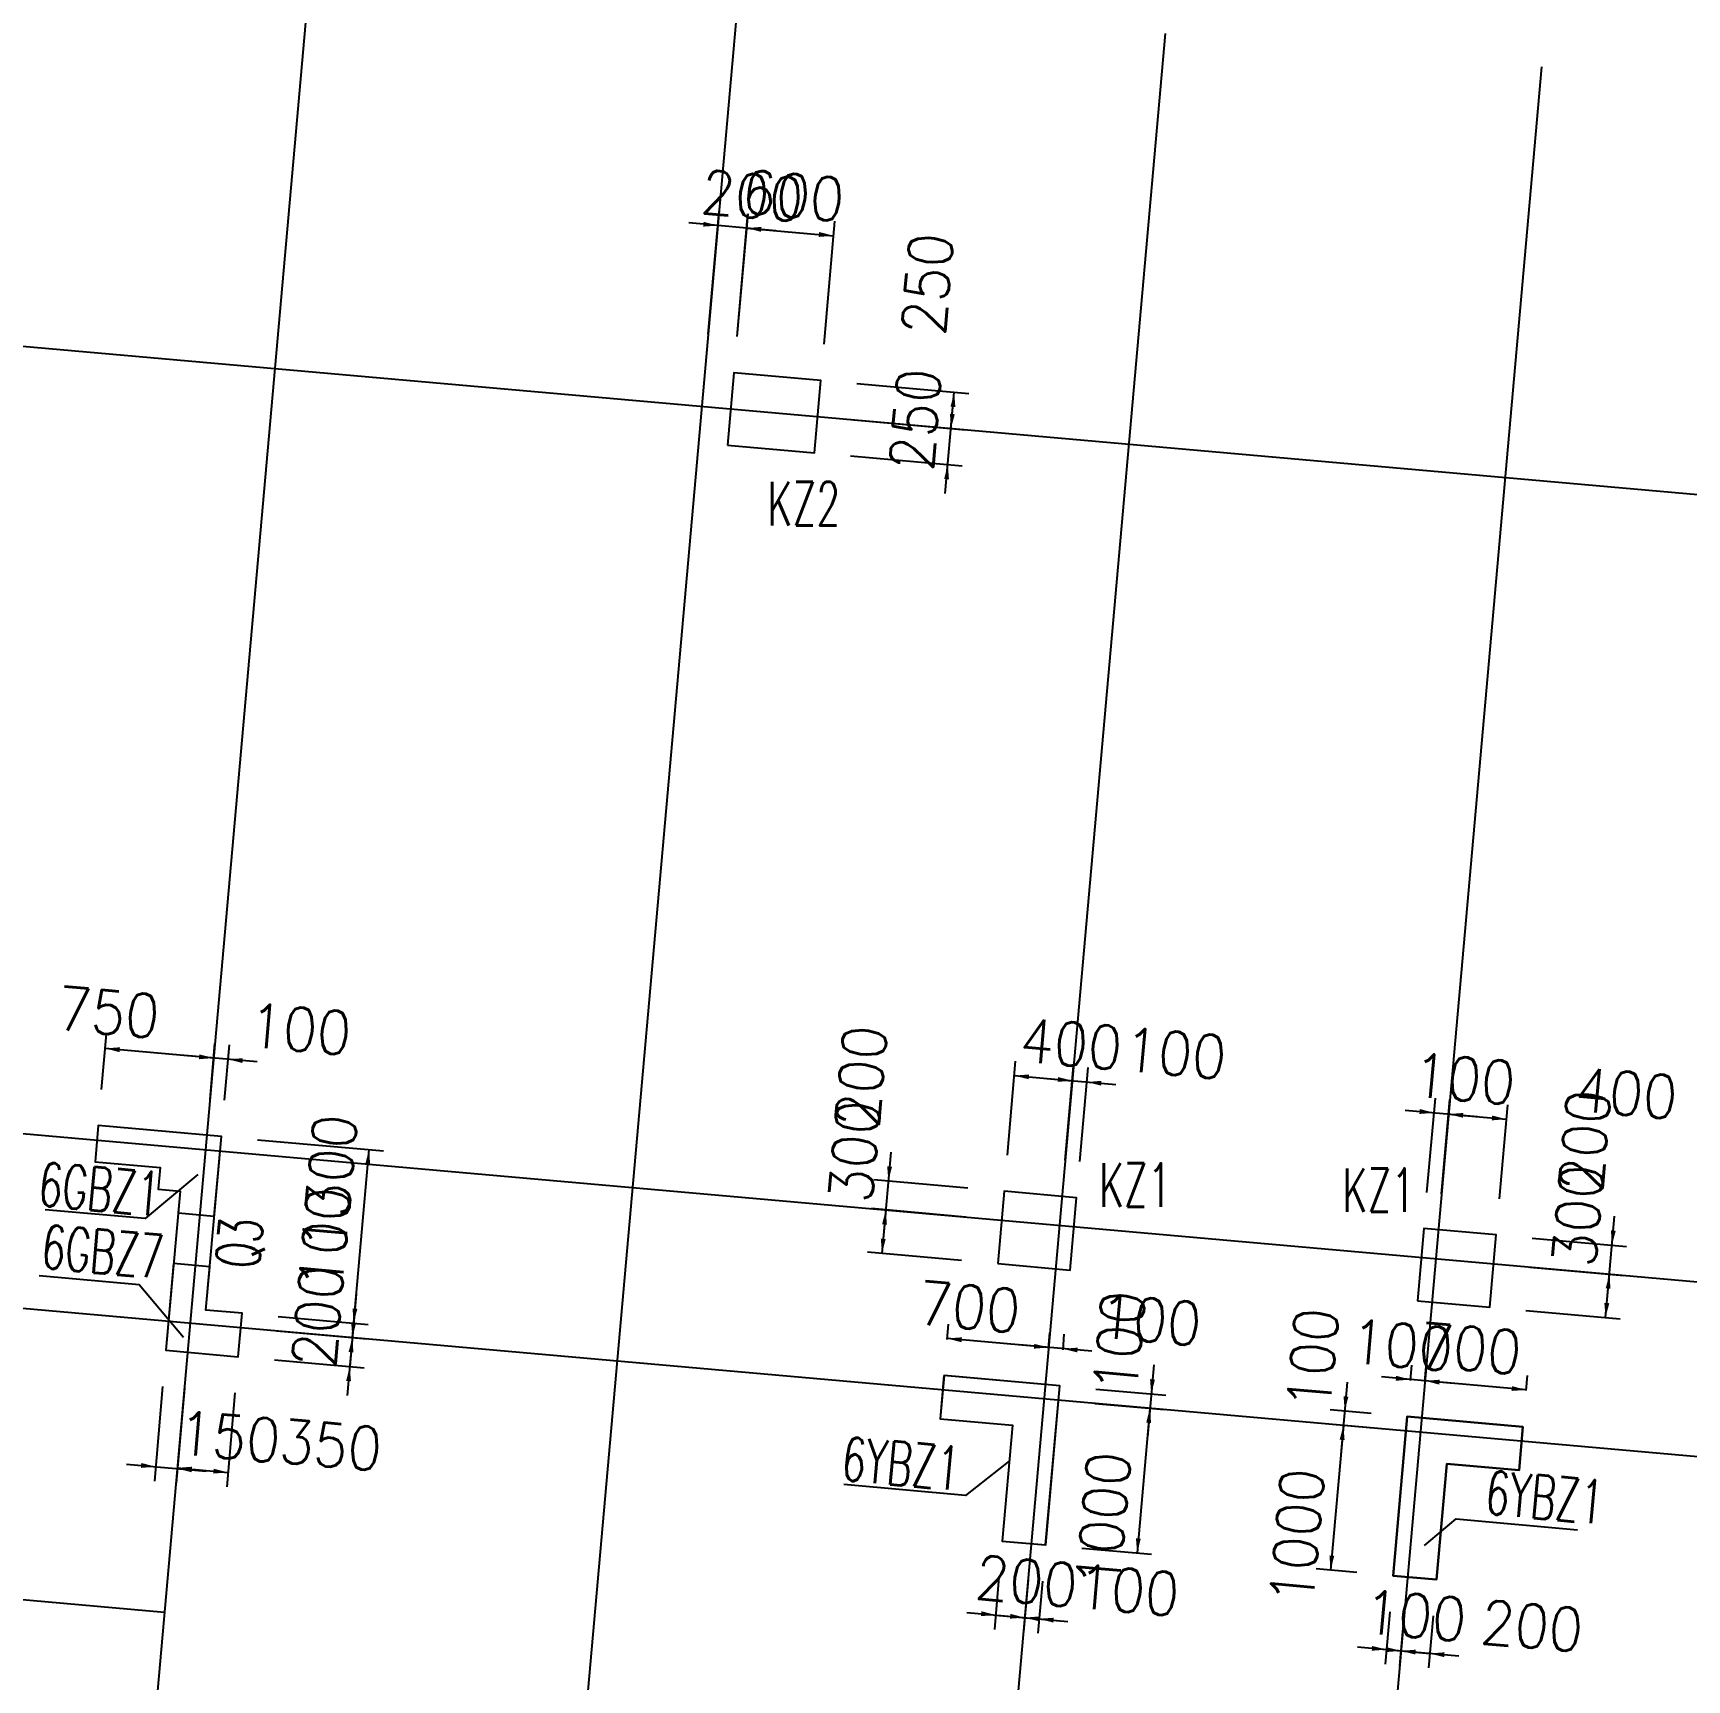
# Model space of a CAD drawing. Extents: x 387171 to 699106, y 11966 to 245688.
# Drawn here: x 605497 to 616880, y 68437 to 79777 of the extents above; entities that cross this region are included whole.
import ezdxf

# ---------------------------------------------------------------- set-up
doc = ezdxf.new("R2010")
doc.units = 0
doc.header["$LTSCALE"] = 100
doc.header["$MEASUREMENT"] = 0
for name, color, linetype in [('b边缘构件', 235, 'Continuous'), ('COLU', 7, 'Continuous'), ('DIM', 3, 'Continuous'), ('DOTE', 253, 'Continuous'), ('NUM', 7, 'Continuous'), ('TEXT', 7, 'Continuous'), ('THIN', 7, 'Continuous'), ('wall-主楼', 2, 'Continuous'), ('Y阴影', 254, 'Continuous'), ('剪力墙身标注', 7, 'Continuous'), ('小尺寸', 4, 'Continuous')]:
    doc.layers.add(name, color=color, linetype=linetype)
doc.styles.get("Standard").update_dxf_attribs({"font": 'standard'})
doc.dimstyles.get("Standard").update_dxf_attribs({"dimtxt": 300, "dimasz": 100, "dimexe": 100, "dimexo": 250, "dimgap": 100, "dimtad": 0, "dimtoh": 1, "dimdec": 0, "dimdsep": 46, "dimcen": 0.09, "dimclrt": 7, "dimadec": 0, "dimazin": 0, "dimtfac": 1, "dimtdec": 4, "dimtofl": 0, "dimtmove": 0, "dimatfit": 3, "dimfxl": 1, "dimtolj": 1, "dimtzin": 0, "dimarcsym": 0})

# ---------------------------------------------------------------- blocks, each defined once
blk = doc.blocks.new('*D3407')
at = {"layer": '小尺寸', "color": 0, "linetype": 'ByBlock', "lineweight": -2}
for p, q in [((606539, 70445), (606481, 69797)), ((606887, 70414), (606830, 69766)), ((606490, 69897), (606839, 69866))]:
    blk.add_line(p, q, dxfattribs=at)
for points in [[(606490, 69897), (606591, 69905), (606588, 69871)], [(606839, 69866), (606738, 69858), (606741, 69891)]]:
    blk.add_solid(points, dxfattribs=at)
at = {"layer": '小尺寸', "color": 7, "linetype": 'Continuous', "lineweight": -2, "insert": (607547, 70054), "char_height": 300, "width": 566.67, "attachment_point": 5, "rotation": 354.9316}
blk.add_mtext('350', dxfattribs=at)
blk = doc.blocks.new('*D1360')
at = {"layer": '小尺寸', "color": 0, "linetype": 'ByBlock', "lineweight": -2}
for p, q in [((612486, 70720), (612495, 70826)), ((612586, 70711), (612595, 70817)), ((612785, 70700), (612287, 70744))]:
    blk.add_line(p, q, dxfattribs=at)
for points in [[(612487, 70726), (612385, 70718), (612388, 70751)], [(612586, 70717), (612687, 70725), (612684, 70692)]]:
    blk.add_solid(points, dxfattribs=at)
at = {"layer": '小尺寸', "color": 7, "linetype": 'Continuous', "lineweight": -2, "insert": (613187, 70915), "char_height": 300, "width": 476.67, "attachment_point": 5, "rotation": 354.9316}
blk.add_mtext('100', dxfattribs=at)
blk = doc.blocks.new('*D971')
at = {"layer": '小尺寸', "color": 0, "linetype": 'ByBlock', "lineweight": -2}
for p, q in [((611789, 70782), (611798, 70887)), ((612486, 70720), (612495, 70826)), ((612487, 70726), (611789, 70788))]:
    blk.add_line(p, q, dxfattribs=at)
for points in [[(611789, 70788), (611890, 70796), (611887, 70762)], [(612487, 70726), (612385, 70718), (612388, 70751)]]:
    blk.add_solid(points, dxfattribs=at)
at = {"layer": '小尺寸', "color": 7, "linetype": 'Continuous', "lineweight": -2, "insert": (611941, 71005), "char_height": 300, "width": 566.67, "attachment_point": 5, "rotation": 354.9316}
blk.add_mtext('700', dxfattribs=at)
blk = doc.blocks.new('*D1888')
at = {"layer": '小尺寸', "color": 0, "linetype": 'ByBlock', "lineweight": -2}
for p, q in [((615076, 70491), (615086, 70596)), ((615774, 70434), (615077, 70496)), ((615773, 70429), (615783, 70534))]:
    blk.add_line(p, q, dxfattribs=at)
for points in [[(615077, 70496), (615178, 70504), (615175, 70471)], [(615774, 70434), (615673, 70427), (615676, 70460)]]:
    blk.add_solid(points, dxfattribs=at)
at = {"layer": '小尺寸', "color": 7, "linetype": 'Continuous', "lineweight": -2, "insert": (615390, 70719), "char_height": 300, "width": 566.67, "attachment_point": 5, "rotation": 354.9316}
blk.add_mtext('700', dxfattribs=at)
blk = doc.blocks.new('*D1496')
at = {"layer": '小尺寸', "color": 0, "linetype": 'ByBlock', "lineweight": -2}
for p, q in [((614977, 70499), (614986, 70605)), ((615076, 70491), (615086, 70596)), ((615276, 70479), (614778, 70523))]:
    blk.add_line(p, q, dxfattribs=at)
for points in [[(614977, 70505), (614876, 70497), (614879, 70531)], [(615077, 70496), (615178, 70504), (615175, 70471)]]:
    blk.add_solid(points, dxfattribs=at)
at = {"layer": '小尺寸', "color": 7, "linetype": 'Continuous', "lineweight": -2, "insert": (614918, 70741), "char_height": 300, "width": 476.67, "attachment_point": 5, "rotation": 354.9316}
blk.add_mtext('100', dxfattribs=at)
blk = doc.blocks.new('*D4440')
at = {"layer": '小尺寸', "color": 0, "linetype": 'ByBlock', "lineweight": -2}
for p, q in [((612145, 69144), (612114, 68785)), ((612345, 69127), (612313, 68767)), ((611923, 68902), (612521, 68849))]:
    blk.add_line(p, q, dxfattribs=at)
for points in [[(612122, 68884), (612021, 68876), (612024, 68910)], [(612322, 68866), (612423, 68874), (612420, 68841)]]:
    blk.add_solid(points, dxfattribs=at)
at = {"layer": '小尺寸', "color": 7, "linetype": 'Continuous', "lineweight": -2, "insert": (612335, 69116), "char_height": 300, "width": 566.67, "attachment_point": 5, "rotation": 354.9316}
blk.add_mtext('200', dxfattribs=at)
blk = doc.blocks.new('*D4194')
at = {"layer": '小尺寸', "color": 0, "linetype": 'ByBlock', "lineweight": -2}
for p, q in [((612345, 69127), (612313, 68767)), ((612444, 69118), (612412, 68758)), ((612122, 68884), (612620, 68840))]:
    blk.add_line(p, q, dxfattribs=at)
for points in [[(612322, 68866), (612221, 68859), (612223, 68892)], [(612421, 68858), (612522, 68865), (612519, 68832)]]:
    blk.add_solid(points, dxfattribs=at)
at = {"layer": '小尺寸', "color": 7, "linetype": 'Continuous', "lineweight": -2, "insert": (613035, 69054), "char_height": 300, "width": 476.67, "attachment_point": 5, "rotation": 354.9316}
blk.add_mtext('100', dxfattribs=at)
blk = doc.blocks.new('*D4369')
at = {"layer": '小尺寸', "color": 0, "linetype": 'ByBlock', "lineweight": -2}
for p, q in [((614835, 68906), (614803, 68546)), ((614935, 68897), (614903, 68537)), ((614613, 68664), (615111, 68619))]:
    blk.add_line(p, q, dxfattribs=at)
for points in [[(614812, 68646), (614711, 68638), (614714, 68671)], [(614912, 68637), (615013, 68645), (615010, 68612)]]:
    blk.add_solid(points, dxfattribs=at)
at = {"layer": '小尺寸', "color": 7, "linetype": 'Continuous', "lineweight": -2, "insert": (615011, 68879), "char_height": 300, "width": 476.67, "attachment_point": 5, "rotation": 354.9316}
blk.add_mtext('100', dxfattribs=at)
blk = doc.blocks.new('*D707')
at = {"layer": '小尺寸', "color": 0, "linetype": 'ByBlock', "lineweight": -2}
for p, q in [((614935, 68897), (614903, 68537)), ((615134, 68879), (615102, 68520)), ((614713, 68655), (615310, 68602))]:
    blk.add_line(p, q, dxfattribs=at)
for points in [[(614912, 68637), (614811, 68629), (614814, 68662)], [(615111, 68619), (615212, 68627), (615209, 68594)]]:
    blk.add_solid(points, dxfattribs=at)
at = {"layer": '小尺寸', "color": 7, "linetype": 'Continuous', "lineweight": -2, "insert": (615814, 68808), "char_height": 300, "width": 566.67, "attachment_point": 5, "rotation": 354.9316}
blk.add_mtext('200', dxfattribs=at)
blk = doc.blocks.new('*D117')
at = {"layer": '小尺寸', "color": 0, "linetype": 'ByBlock', "lineweight": -2}
for p, q in [((614542, 70488), (614498, 69990)), ((614706, 70272), (614425, 70297)), ((614697, 70173), (614416, 70198))]:
    blk.add_line(p, q, dxfattribs=at)
for points in [[(614525, 70288), (614517, 70390), (614550, 70387)], [(614516, 70189), (614524, 70088), (614490, 70091)]]:
    blk.add_solid(points, dxfattribs=at)
at = {"layer": '小尺寸', "color": 7, "linetype": 'Continuous', "lineweight": -2, "insert": (614305, 70648), "char_height": 300, "width": 476.67, "attachment_point": 5, "rotation": 84.9316}
blk.add_mtext('100', dxfattribs=at)
blk = doc.blocks.new('*D4289')
at = {"layer": '小尺寸', "color": 0, "linetype": 'ByBlock', "lineweight": -2}
for p, q in [((614697, 70173), (614416, 70198)), ((614516, 70189), (614427, 69193)), ((614608, 69177), (614328, 69202))]:
    blk.add_line(p, q, dxfattribs=at)
for points in [[(614516, 70189), (614524, 70088), (614490, 70091)], [(614427, 69193), (614420, 69294), (614453, 69291)]]:
    blk.add_solid(points, dxfattribs=at)
at = {"layer": '小尺寸', "color": 7, "linetype": 'Continuous', "lineweight": -2, "insert": (614197, 69426), "char_height": 300, "width": 690, "attachment_point": 5, "rotation": 84.9316}
blk.add_mtext('1000', dxfattribs=at)
blk = doc.blocks.new('*D284')
at = {"layer": '小尺寸', "color": 0, "linetype": 'ByBlock', "lineweight": -2}
for p, q in [((606715, 72437), (606749, 72819)), ((606815, 72428), (606849, 72810)), ((607039, 72693), (606541, 72737))]:
    blk.add_line(p, q, dxfattribs=at)
for points in [[(606741, 72719), (606639, 72711), (606642, 72744)], [(606840, 72710), (606941, 72718), (606938, 72685)]]:
    blk.add_solid(points, dxfattribs=at)
at = {"layer": '小尺寸', "color": 7, "linetype": 'Continuous', "lineweight": -2, "insert": (607336, 72917), "char_height": 300, "width": 476.67, "attachment_point": 5, "rotation": 354.9316}
blk.add_mtext('100', dxfattribs=at)
blk = doc.blocks.new('*D1164')
at = {"layer": '小尺寸', "color": 0, "linetype": 'ByBlock', "lineweight": -2}
for p, q in [((605968, 72503), (606002, 72885)), ((606741, 72719), (605993, 72785)), ((606715, 72437), (606749, 72819))]:
    blk.add_line(p, q, dxfattribs=at)
for points in [[(605993, 72785), (606095, 72793), (606092, 72760)], [(606741, 72719), (606639, 72711), (606642, 72744)]]:
    blk.add_solid(points, dxfattribs=at)
at = {"layer": '小尺寸', "color": 7, "linetype": 'Continuous', "lineweight": -2, "insert": (606016, 73034), "char_height": 300, "width": 566.67, "attachment_point": 5, "rotation": 354.9316}
blk.add_mtext('750', dxfattribs=at)
blk = doc.blocks.new('*D2768')
at = {"layer": '小尺寸', "color": 0, "linetype": 'ByBlock', "lineweight": -2}
for p, q in [((607721, 71093), (607677, 70595)), ((607185, 70939), (607803, 70885)), ((607176, 70840), (607794, 70785))]:
    blk.add_line(p, q, dxfattribs=at)
for points in [[(607704, 70893), (607696, 70995), (607729, 70992)], [(607695, 70794), (607702, 70693), (607669, 70696)]]:
    blk.add_solid(points, dxfattribs=at)
at = {"layer": '小尺寸', "color": 7, "linetype": 'Continuous', "lineweight": -2, "insert": (607505, 71480), "char_height": 300, "width": 476.67, "attachment_point": 5, "rotation": 84.9316}
blk.add_mtext('100', dxfattribs=at)
blk = doc.blocks.new('*D2368')
at = {"layer": '小尺寸', "color": 0, "linetype": 'ByBlock', "lineweight": -2}
for p, q in [((607042, 72157), (607909, 72080)), ((607695, 70794), (607810, 72089)), ((607176, 70840), (607794, 70785))]:
    blk.add_line(p, q, dxfattribs=at)
for points in [[(607810, 72089), (607817, 71988), (607784, 71991)], [(607695, 70794), (607687, 70895), (607720, 70892)]]:
    blk.add_solid(points, dxfattribs=at)
at = {"layer": '小尺寸', "color": 7, "linetype": 'Continuous', "lineweight": -2, "insert": (607539, 71864), "char_height": 300, "width": 690, "attachment_point": 5, "rotation": 84.9316}
blk.add_mtext('1300', dxfattribs=at)
blk = doc.blocks.new('*D3000')
at = {"layer": '小尺寸', "color": 0, "linetype": 'ByBlock', "lineweight": -2}
for p, q in [((613211, 70606), (613167, 70108)), ((612813, 70440), (613293, 70398)), ((612804, 70341), (613284, 70298))]:
    blk.add_line(p, q, dxfattribs=at)
for points in [[(613193, 70407), (613185, 70508), (613219, 70505)], [(613184, 70307), (613192, 70206), (613159, 70209)]]:
    blk.add_solid(points, dxfattribs=at)
at = {"layer": '小尺寸', "color": 7, "linetype": 'Continuous', "lineweight": -2, "insert": (612974, 70766), "char_height": 300, "width": 476.67, "attachment_point": 5, "rotation": 84.9316}
blk.add_mtext('100', dxfattribs=at)
blk = doc.blocks.new('*D2587')
at = {"layer": '小尺寸', "color": 0, "linetype": 'ByBlock', "lineweight": -2}
for p, q in [((612804, 70341), (613284, 70298)), ((613184, 70307), (613096, 69311)), ((612715, 69345), (613196, 69302))]:
    blk.add_line(p, q, dxfattribs=at)
for points in [[(613184, 70307), (613192, 70206), (613159, 70209)], [(613096, 69311), (613088, 69412), (613121, 69409)]]:
    blk.add_solid(points, dxfattribs=at)
at = {"layer": '小尺寸', "color": 7, "linetype": 'Continuous', "lineweight": -2, "insert": (612865, 69541), "char_height": 300, "width": 690, "attachment_point": 5, "rotation": 84.9316}
blk.add_mtext('1000', dxfattribs=at)
blk = doc.blocks.new('*D81')
at = {"layer": '小尺寸', "color": 0, "linetype": 'ByBlock', "lineweight": -2}
for p, q in [((606389, 70458), (606332, 69806)), ((606539, 70445), (606481, 69792)), ((606141, 69923), (606689, 69874))]:
    blk.add_line(p, q, dxfattribs=at)
for points in [[(606340, 69905), (606239, 69897), (606242, 69931)], [(606490, 69892), (606591, 69900), (606588, 69867)]]:
    blk.add_solid(points, dxfattribs=at)
at = {"layer": '小尺寸', "color": 7, "linetype": 'Continuous', "lineweight": -2, "insert": (606849, 70111), "char_height": 300, "width": 476.67, "attachment_point": 5, "rotation": 354.9316}
blk.add_mtext('150', dxfattribs=at)
blk = doc.blocks.new('*D4393')
at = {"layer": '小尺寸', "color": 0, "linetype": 'ByBlock', "lineweight": -2}
for p, q in [((607712, 70993), (607659, 70395)), ((607176, 70840), (607794, 70785)), ((607159, 70641), (607777, 70586))]:
    blk.add_line(p, q, dxfattribs=at)
for points in [[(607695, 70794), (607687, 70895), (607720, 70892)], [(607677, 70595), (607685, 70494), (607652, 70496)]]:
    blk.add_solid(points, dxfattribs=at)
at = {"layer": '小尺寸', "color": 7, "linetype": 'Continuous', "lineweight": -2, "insert": (607457, 70941), "char_height": 300, "width": 566.67, "attachment_point": 5, "rotation": 84.9316}
blk.add_mtext('200', dxfattribs=at)
blk = doc.blocks.new('*D813')
at = {"layer": 'DIM', "color": 0, "linetype": 'ByBlock', "lineweight": -2}
for p, q in [((610343, 77687), (610417, 78533)), ((610409, 78434), (611006, 78381)), ((610941, 77634), (611015, 78481))]:
    blk.add_line(p, q, dxfattribs=at)
for points in [[(610409, 78434), (610510, 78441), (610507, 78408)], [(611006, 78381), (610905, 78373), (610908, 78407)]]:
    blk.add_solid(points, dxfattribs=at)
at = {"layer": 'DIM', "color": 7, "linetype": 'Continuous', "lineweight": -2, "insert": (610729, 78657), "char_height": 300, "width": 556.67, "attachment_point": 5, "rotation": 355}
blk.add_mtext('600', dxfattribs=at)
blk = doc.blocks.new('*D2694')
at = {"layer": 'DIM', "color": 0, "linetype": 'ByBlock', "lineweight": -2}
for p, q in [((615091, 71794), (615149, 72442)), ((615191, 71785), (615248, 72433)), ((614941, 72360), (615439, 72316))]:
    blk.add_line(p, q, dxfattribs=at)
for points in [[(615140, 72342), (615039, 72334), (615042, 72368)], [(615240, 72333), (615341, 72341), (615338, 72308)]]:
    blk.add_solid(points, dxfattribs=at)
at = {"layer": 'DIM', "color": 7, "linetype": 'Continuous', "lineweight": -2, "insert": (615348, 72575), "char_height": 300, "width": 476.67, "attachment_point": 5, "rotation": 354.9316}
blk.add_mtext('100', dxfattribs=at)
blk = doc.blocks.new('*D2454')
at = {"layer": 'DIM', "color": 0, "linetype": 'ByBlock', "lineweight": -2}
for p, q in [((615191, 71785), (615248, 72433)), ((615590, 71750), (615647, 72398)), ((615240, 72333), (615638, 72298))]:
    blk.add_line(p, q, dxfattribs=at)
for points in [[(615240, 72333), (615341, 72341), (615338, 72308)], [(615638, 72298), (615537, 72290), (615540, 72323)]]:
    blk.add_solid(points, dxfattribs=at)
at = {"layer": 'DIM', "color": 7, "linetype": 'Continuous', "lineweight": -2, "insert": (616463, 72476), "char_height": 300, "width": 576.67, "attachment_point": 5, "rotation": 354.9316}
blk.add_mtext('400', dxfattribs=at)
blk = doc.blocks.new('*D3228')
at = {"layer": 'DIM', "color": 0, "linetype": 'ByBlock', "lineweight": -2}
for p, q in [((615799, 71280), (616446, 71222)), ((616320, 70932), (616347, 71231)), ((615772, 70981), (616420, 70924))]:
    blk.add_line(p, q, dxfattribs=at)
for points in [[(616347, 71231), (616354, 71130), (616321, 71133)], [(616320, 70932), (616312, 71033), (616346, 71031)]]:
    blk.add_solid(points, dxfattribs=at)
at = {"layer": 'DIM', "color": 7, "linetype": 'Continuous', "lineweight": -2, "insert": (616131, 71635), "char_height": 300, "width": 566.67, "attachment_point": 5, "rotation": 84.9316}
blk.add_mtext('300', dxfattribs=at)
blk = doc.blocks.new('*D2833')
at = {"layer": 'DIM', "color": 0, "linetype": 'ByBlock', "lineweight": -2}
for p, q in [((616329, 71032), (616382, 71630)), ((615816, 71479), (616464, 71422)), ((615799, 71280), (616446, 71222))]:
    blk.add_line(p, q, dxfattribs=at)
for points in [[(616364, 71430), (616357, 71532), (616390, 71529)], [(616347, 71231), (616354, 71130), (616321, 71133)]]:
    blk.add_solid(points, dxfattribs=at)
at = {"layer": 'DIM', "color": 7, "linetype": 'Continuous', "lineweight": -2, "insert": (616177, 72151), "char_height": 300, "width": 566.67, "attachment_point": 5, "rotation": 84.9316}
blk.add_mtext('200', dxfattribs=at)
blk = doc.blocks.new('*D3734')
at = {"layer": 'DIM', "color": 0, "linetype": 'ByBlock', "lineweight": -2}
for p, q in [((611402, 72071), (611349, 71474)), ((611932, 71824), (611284, 71881)), ((611914, 71624), (611267, 71682))]:
    blk.add_line(p, q, dxfattribs=at)
for points in [[(611384, 71872), (611376, 71973), (611409, 71970)], [(611366, 71673), (611374, 71572), (611341, 71575)]]:
    blk.add_solid(points, dxfattribs=at)
at = {"layer": 'DIM', "color": 7, "linetype": 'Continuous', "lineweight": -2, "insert": (611197, 72593), "char_height": 300, "width": 566.67, "attachment_point": 5, "rotation": 84.9316}
blk.add_mtext('200', dxfattribs=at)
blk = doc.blocks.new('*D3920')
at = {"layer": 'DIM', "color": 0, "linetype": 'ByBlock', "lineweight": -2}
for p, q in [((611914, 71624), (611267, 71682)), ((611366, 71673), (611340, 71374)), ((611888, 71326), (611240, 71383))]:
    blk.add_line(p, q, dxfattribs=at)
for points in [[(611366, 71673), (611374, 71572), (611341, 71575)], [(611340, 71374), (611332, 71475), (611365, 71472)]]:
    blk.add_solid(points, dxfattribs=at)
at = {"layer": 'DIM', "color": 7, "linetype": 'Continuous', "lineweight": -2, "insert": (611151, 72077), "char_height": 300, "width": 566.67, "attachment_point": 5, "rotation": 84.9316}
blk.add_mtext('300', dxfattribs=at)
blk = doc.blocks.new('*D3674')
at = {"layer": 'DIM', "color": 0, "linetype": 'ByBlock', "lineweight": -2}
for p, q in [((612203, 72050), (612260, 72698)), ((612601, 72015), (612659, 72663)), ((612251, 72598), (612650, 72563))]:
    blk.add_line(p, q, dxfattribs=at)
for points in [[(612251, 72598), (612352, 72606), (612350, 72573)], [(612650, 72563), (612549, 72555), (612552, 72588)]]:
    blk.add_solid(points, dxfattribs=at)
at = {"layer": 'DIM', "color": 7, "linetype": 'Continuous', "lineweight": -2, "insert": (612642, 72815), "char_height": 300, "width": 576.67, "attachment_point": 5, "rotation": 354.9316}
blk.add_mtext('400', dxfattribs=at)
blk = doc.blocks.new('*D4404')
at = {"layer": 'DIM', "color": 0, "linetype": 'ByBlock', "lineweight": -2}
for p, q in [((612601, 72015), (612659, 72663)), ((612701, 72006), (612758, 72654)), ((612451, 72581), (612949, 72537))]:
    blk.add_line(p, q, dxfattribs=at)
for points in [[(612650, 72563), (612549, 72555), (612552, 72588)], [(612749, 72554), (612851, 72562), (612848, 72529)]]:
    blk.add_solid(points, dxfattribs=at)
at = {"layer": 'DIM', "color": 7, "linetype": 'Continuous', "lineweight": -2, "insert": (613359, 72751), "char_height": 300, "width": 476.67, "attachment_point": 5, "rotation": 354.9316}
blk.add_mtext('100', dxfattribs=at)
blk = doc.blocks.new('*D1561')
at = {"layer": 'DIM', "color": 0, "linetype": 'ByBlock', "lineweight": -2}
for p, q in [((611776, 76606), (611833, 77254)), ((611146, 77114), (611915, 77045)), ((611124, 76865), (611893, 76796))]:
    blk.add_line(p, q, dxfattribs=at)
for points in [[(611815, 77054), (611808, 77155), (611841, 77152)], [(611793, 76805), (611801, 76704), (611768, 76707)]]:
    blk.add_solid(points, dxfattribs=at)
at = {"layer": 'DIM', "color": 7, "linetype": 'Continuous', "lineweight": -2, "insert": (611570, 77116), "char_height": 300, "width": 566.67, "attachment_point": 5, "rotation": 84.9316}
blk.add_mtext('250', dxfattribs=at)
blk = doc.blocks.new('*D754')
at = {"layer": 'DIM', "color": 0, "linetype": 'ByBlock', "lineweight": -2}
for p, q in [((611168, 77363), (611937, 77294)), ((611815, 77054), (611837, 77303)), ((611146, 77114), (611915, 77045))]:
    blk.add_line(p, q, dxfattribs=at)
for points in [[(611837, 77303), (611845, 77202), (611812, 77205)], [(611815, 77054), (611808, 77155), (611841, 77152)]]:
    blk.add_solid(points, dxfattribs=at)
at = {"layer": 'DIM', "color": 7, "linetype": 'Continuous', "lineweight": -2, "insert": (611653, 78049), "char_height": 300, "width": 566.67, "attachment_point": 5, "rotation": 84.9316}
blk.add_mtext('250', dxfattribs=at)
blk = doc.blocks.new('*D2336')
at = {"layer": 'DIM', "color": 0, "linetype": 'ByBlock', "lineweight": -2}
for p, q in [((610144, 77704), (610219, 78551)), ((610609, 78416), (610011, 78469)), ((610343, 77687), (610419, 78533))]:
    blk.add_line(p, q, dxfattribs=at)
for points in [[(610210, 78451), (610109, 78444), (610112, 78477)], [(610410, 78434), (610511, 78442), (610508, 78408)]]:
    blk.add_solid(points, dxfattribs=at)
at = {"layer": 'DIM', "color": 7, "linetype": 'Continuous', "lineweight": -2, "insert": (610447, 78656), "char_height": 300, "width": 566.67, "attachment_point": 5, "rotation": 354.9316}
blk.add_mtext('200', dxfattribs=at)

msp = doc.modelspace()

# ---------------------------------------------------------------- hatches: boundary and pattern name
at = {"layer": 'Y阴影'}
h = msp.add_hatch(dxfattribs=at)
h.set_pattern_fill('ANSI31', color=256, scale=25, angle=-21.95462, style=0)
h.set_pattern_definition([])
h.paths.add_polyline_path([(605924.2, 72005), (606372.5, 71965.2), (606359.2, 71815.8), (606508.6, 71802.6), (606495.4, 71653.2), (606744.4, 71631.1), (606793, 72178.9), (605946.3, 72254)], flags=0)
h = msp.add_hatch(dxfattribs=at)
h.set_pattern_fill('ANSI31', color=256, scale=25, angle=-21.95462, style=0)
h.set_pattern_definition([])
h.paths.add_polyline_path([(606464.5, 71304.5), (606411.5, 70706.9), (606909.5, 70662.7), (606936, 70961.5), (606687, 70983.6), (606713.5, 71282.4)], flags=0)
h = msp.add_hatch(dxfattribs=at)
h.set_pattern_fill('ANSI31', color=256, scale=25, angle=-21.95462, style=0)
h.set_pattern_definition([])
h.paths.add_polyline_path([(611766.7, 70533.1), (611740.2, 70234.3), (612238.2, 70190.1), (612167.6, 69393.2), (612466.4, 69366.7), (612563.6, 70462.4)], flags=0)
h = msp.add_hatch(dxfattribs=at)
h.set_pattern_fill('ANSI31', color=256, scale=25, angle=-21.95462, style=0)
h.set_pattern_definition([])
h.paths.add_polyline_path([(614954.5, 70250.4), (614857.4, 69154.7), (615156.2, 69128.2), (615226.9, 69925), (615724.9, 69880.9), (615751.4, 70179.7)], flags=0)

# ---------------------------------------------------------------- linework, layer by layer
at = {"layer": 'b边缘构件'}
msp.add_lwpolyline([(605924.2, 72005), (606372.5, 71965.2), (606359.2, 71815.8), (606508.6, 71802.6), (606495.4, 71653.2), (606744.4, 71631.1), (606793, 72178.9), (605946.3, 72254)], close=True, dxfattribs=at)
for points in [[(606464.5, 71304.5), (606411.5, 70706.9), (606909.5, 70662.7), (606936, 70961.5), (606687, 70983.6), (606713.5, 71282.4), (606464.5, 71304.5)], [(611766.7, 70533.1), (611740.2, 70234.3), (612238.2, 70190.1), (612167.6, 69393.2), (612466.4, 69366.7), (612563.6, 70462.4), (611766.7, 70533.1)], [(614954.5, 70250.4), (614857.4, 69154.7), (615156.2, 69128.2), (615226.9, 69925), (615724.9, 69880.9), (615751.4, 70179.7), (614954.5, 70250.4)]]:
    msp.add_lwpolyline(points, dxfattribs=at)
at = {"layer": 'COLU'}
for points in [[(610277.2, 76939.7), (610874.9, 76886.7), (610919, 77384.8), (610321.4, 77437.8)], [(612136.5, 71303.4), (612634.6, 71259.3), (612678.8, 71757.3), (612180.7, 71801.5)], [(615025.2, 71047.2), (615523.3, 71003.1), (615567.4, 71501.1), (615069.4, 71545.3)]]:
    msp.add_lwpolyline(points, close=True, dxfattribs=at)
at = {"layer": 'DOTE'}
for p, q in [((612569.3, 105047.1), (607133.4, 43756.3)), ((607412.5, 80295.8), (606242.8, 67107.7)), ((613289.4, 79774.6), (612119.8, 66586.5)), ((615879.3, 79544.9), (614709.6, 66356.8)), ((586343.3, 79313.4), (664486.6, 72382.8)), ((569231.6, 75409.9), (664009.5, 67003.9)), ((652518.1, 66818.4), (592525.8, 72139.2)), ((606401.9, 68900.7), (592349.1, 70147))]:
    msp.add_line(p, q, dxfattribs=at)
at = {"layer": 'THIN', "color": 200}
for points in [[(606631.8, 71917), (606268.4, 71613.6), (605579.4, 71674.7)], [(606532.3, 70794.8), (606227.9, 71157.5), (605538.9, 71218.6)], [(612216.8, 69944.7), (611915.2, 69707.8), (611078.5, 69782)], [(615074.3, 69363.6), (615291.2, 69545.1), (616127.9, 69470.9)]]:
    msp.add_lwpolyline(points, dxfattribs=at)
at = {"layer": 'wall-主楼'}
for points in [[(606793, 72178.9), (605946.3, 72254), (605924.2, 72005), (606372.5, 71965.2), (606359.2, 71815.8), (606508.6, 71802.6), (606411.5, 70706.9), (606909.5, 70662.7), (606936, 70961.5), (606687, 70983.6)], [(611767, 70533.1), (611740.5, 70234.2), (612238.6, 70190.1), (612167.9, 69393.2), (612466.7, 69366.7), (612563.9, 70462.4)], [(615751.4, 70179.7), (615724.9, 69880.9), (615226.9, 69925), (615156.2, 69128.2), (614857.4, 69154.7), (614954.5, 70250.4)]]:
    msp.add_lwpolyline(points, close=True, dxfattribs=at)

# ---------------------------------------------------------------- texts
at = {"layer": 'NUM', "color": 200, "width": 0.7}
for s, p in [('KZ2', (610552.2, 76386.3)), ('KZ1', (612833.2, 71694.2)), ('KZ1', (614509.4, 71659.3))]:
    msp.add_text(s, height=300, dxfattribs=at).set_placement(p)
at = {"layer": 'TEXT', "color": 200, "width": 0.7}
for s, p in [('6GBZ1', (605525, 71704.2)), ('6GBZ7', (605545.3, 71273.8)), ('6YBZ1', (611054, 69812.8)), ('6YBZ1', (615483.9, 69581))]:
    msp.add_text(s, height=300, rotation=354.93165, dxfattribs=at).set_placement(p)
at = {"layer": '剪力墙身标注', "width": 0.7}
msp.add_text('Q3', height=300, rotation=84.93165, dxfattribs=at).set_placement((607051.3, 71260.4))

# ---------------------------------------------------------------- dimensions: what is measured, and where the dimension line sits
at = {"layer": 'DIM', "color": 200}
for p1, p2, distance, picture, middle in [((610321.4, 77437.8), (610122.2, 77455.4), -999.9, '*D2336', (609965.9, 78698.6)), ((610874.9, 76886.7), (610897, 77135.7), -922, '*D1561', (611525, 76610.1)), ((612180.7, 71801.5), (612579.2, 71766.1), 800, '*D3674', (612056.3, 72866.6)), ((612579.2, 71766.1), (612678.8, 71757.3), 800, '*D4404', (612972.7, 72785.4)), ((612180.7, 71801.5), (612163, 71602.3), -800, '*D3734', (611154.1, 72111.5)), ((615069.4, 71545.3), (615169, 71536.4), 800, '*D2694', (614961, 72609)), ((615169, 71536.4), (615567.4, 71501.1), 800, '*D2454', (615877.4, 72527.7)), ((615549.8, 71301.9), (615567.4, 71501.1), -800, '*D2833', (616134.5, 71669.7)), ((612163, 71602.3), (612136.5, 71303.4), -800, '*D3920', (611103.9, 71545.6)), ((615523.3, 71003.1), (615549.8, 71301.9), -800, '*D3228', (616084.4, 71103.9))]:
    dim = msp.add_aligned_dim(p1=p1, p2=p2, distance=distance, dimstyle='Standard', dxfattribs=at)
    dim.commit()
    dim.dimension.update_dxf_attribs({"geometry": picture, "text_midpoint": middle})
for base, p1, angle, picture, middle in [((611006.2, 78381.3), (610321.4, 77437.8), 355, '*D813', (610729.2, 78656.5)), ((611837.5, 77303.3), (610897, 77135.7), 264.93165, '*D754', (611607.7, 77542.6))]:
    dim = msp.add_linear_dim(base=base, p1=p1, p2=(610919, 77384.8), angle=angle, dimstyle='Standard', dxfattribs=at)
    dim.commit()
    dim.dimension.update_dxf_attribs({"geometry": picture, "text_midpoint": middle})
at = {"layer": '小尺寸'}
for base, p1, p2, angle, picture, middle in [((605993.4, 72785.3), (606693.4, 72187.8), (605946.3, 72254), 354.93165, '*D1164', (606015.5, 73034.3)), ((606740.5, 72719), (606793, 72178.9), (606693.4, 72187.8), 354.93165, '*D284', (606949.7, 72951.5)), ((607809.5, 72088.8), (606927.2, 70861.9), (606793, 72178.9), 84.93165, '*D2368', (607538.6, 71864.2)), ((607694.7, 70793.8), (606936, 70961.5), (606927.2, 70861.9), 84.93165, '*D2768', (607470.3, 71093.7)), ((607677, 70594.6), (606927.2, 70861.9), (606909.5, 70662.7), 84.93165, '*D4393', (607414.1, 70459.7)), ((613184.3, 70307), (612563.6, 70462.4), (612554.7, 70362.8), 84.93165, '*D3000', (612939.7, 70378.9)), ((614515.8, 70188.9), (614954.5, 70250.4), (614945.7, 70150.7), 84.93165, '*D117', (614271.2, 70260.8)), ((606489.8, 69892), (606411.5, 70706.9), (606560.9, 70693.6), 354.93165, '*D81', (606437.2, 70147.6)), ((613096, 69310.9), (612554.7, 70362.8), (612466.4, 69366.7), 84.93165, '*D2587', (612865.4, 69540.7)), ((614427.4, 69192.8), (614945.7, 70150.7), (614857.4, 69154.7), 84.93165, '*D4289', (614197.2, 69426.4)), ((612321.6, 68866.4), (612167.6, 69393.2), (612366.8, 69375.5), 354.93165, '*D4440', (611853.9, 69158.9)), ((612421.2, 68857.6), (612366.8, 69375.5), (612466.4, 69366.7), 354.93165, '*D4194', (612648.5, 69088.4)), ((614911.8, 68637), (614857.4, 69154.7), (614957, 69145.8), 354.93165, '*D4369', (614624.4, 68913.5)), ((615111.1, 68619.4), (614957, 69145.8), (615156.2, 69128.2), 354.93165, '*D707', (615332.9, 68850.7))]:
    dim = msp.add_linear_dim(base=base, p1=p1, p2=p2, angle=angle, dimstyle='Standard', dxfattribs=at)
    dim.commit()
    dim.dimension.update_dxf_attribs({"geometry": picture, "text_midpoint": middle})
for p1, p2, distance, picture, middle in [((612464, 70471.2), (611766.7, 70533.1), -255.8, '*D971', (611941, 71005.1)), ((612563.6, 70462.4), (612464, 70471.2), -255.8, '*D1360', (612800.3, 70949.2)), ((615054.1, 70241.5), (614954.5, 70250.4), -255.8, '*D1496', (614531.2, 70775.4)), ((615751.4, 70179.7), (615054.1, 70241.5), -255.8, '*D1888', (615390.4, 70719.4)), ((606560.9, 70693.6), (606909.5, 70662.7), -800, '*D3407', (606990.6, 70103.3))]:
    dim = msp.add_aligned_dim(p1=p1, p2=p2, distance=distance, dimstyle='Standard', dxfattribs=at)
    dim.commit()
    dim.dimension.update_dxf_attribs({"geometry": picture, "text_midpoint": middle})

doc.saveas('drawing.dxf')
